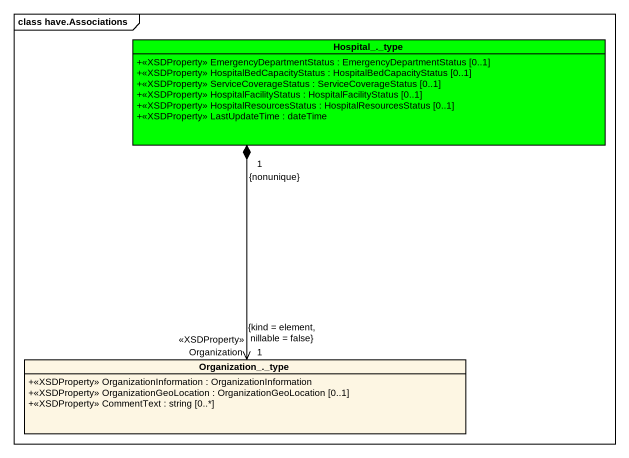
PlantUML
@startuml
mainframe class have.Associations
hide circle
hide empty members
skinparam classAttributeIconSize 0
class "Hospital_._type" as Hospital_type #00FF00 {
  +<<XSDProperty>> EmergencyDepartmentStatus : EmergencyDepartmentStatus [0..1]
  +<<XSDProperty>> HospitalBedCapacityStatus : HospitalBedCapacityStatus [0..1]
  +<<XSDProperty>> ServiceCoverageStatus : ServiceCoverageStatus [0..1]
  +<<XSDProperty>> HospitalFacilityStatus : HospitalFacilityStatus [0..1]
  +<<XSDProperty>> HospitalResourcesStatus : HospitalResourcesStatus [0..1]
  +<<XSDProperty>> LastUpdateTime : dateTime
}
class "Organization_._type" as Organization_type {
  +<<XSDProperty>> OrganizationInformation : OrganizationInformation
  +<<XSDProperty>> OrganizationGeoLocation : OrganizationGeoLocation [0..1]
  +<<XSDProperty>> CommentText : string [0..*]
}
Hospital_type "1\n{nonunique}" *--> "Organization\n<<XSDProperty>>\n1\n{kind = element, nillable = false}" Organization_type
@enduml
